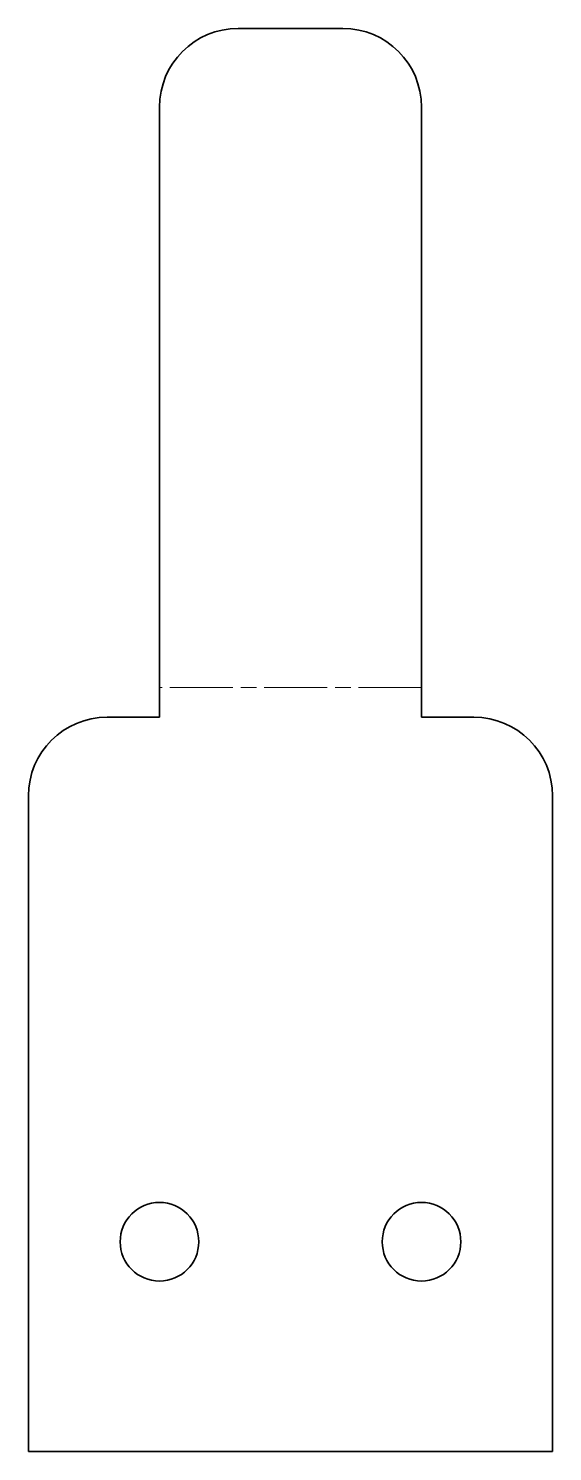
# Model space of a CAD drawing. Header units: millimetres. Extents: x 0 to 20, y 0 to 54.3.
import ezdxf

# ---------------------------------------------------------------- set-up
doc = ezdxf.new("R2010")
doc.units = ezdxf.units.MM
doc.linetypes.add('Chain', pattern=[13.68, 9.12, -1.14, 2.28, -1.14])
doc.layers.add('SIMUMAK Bend Centerline (ISO)', color=7, linetype='Chain', lineweight=9)
doc.layers.add('SIMUMAK Visible (ISO)', color=7, linetype='Continuous', lineweight=35)

# ---------------------------------------------------------------- blocks, each defined once
blk = doc.blocks.new('2DOF-150-17-SENS-01_Sheet_VIEW1')
at = {"layer": 'SIMUMAK Bend Centerline (ISO)', "ltscale": 0.263158}
blk.add_line((5, 2), (-5, 2), dxfattribs=at)
at = {"layer": 'SIMUMAK Visible (ISO)'}
for p, q in [((-2, 27.131), (2, 27.131)), ((-5, 24.131), (-5, 0.869)), ((5, 0.869), (5, 24.131)), ((-5, 0.869), (-7, 0.869)), ((7, 0.869), (5, 0.869)), ((-10, -2.131), (-10, -27.131)), ((10, -27.131), (10, -2.131)), ((-10, -27.131), (10, -27.131))]:
    blk.add_line(p, q, dxfattribs=at)
for centre in [(-5, -19.131), (5, -19.131)]:
    blk.add_circle(centre, 1.5, dxfattribs=at)
at = {"layer": 'SIMUMAK Visible (ISO)', "extrusion": (0, 0, -1)}
for centre, start, end in [((2, 24.131), 360, 90), ((-2, 24.131), 90, 180), ((7, -2.131), 0, 90), ((-7, -2.131), 90, 180)]:
    blk.add_arc(centre, 3, start, end, dxfattribs=at)

msp = doc.modelspace()

# ---------------------------------------------------------------- block references
msp.add_blockref('2DOF-150-17-SENS-01_Sheet_VIEW1', (10, 27.131))

doc.saveas('drawing.dxf')
